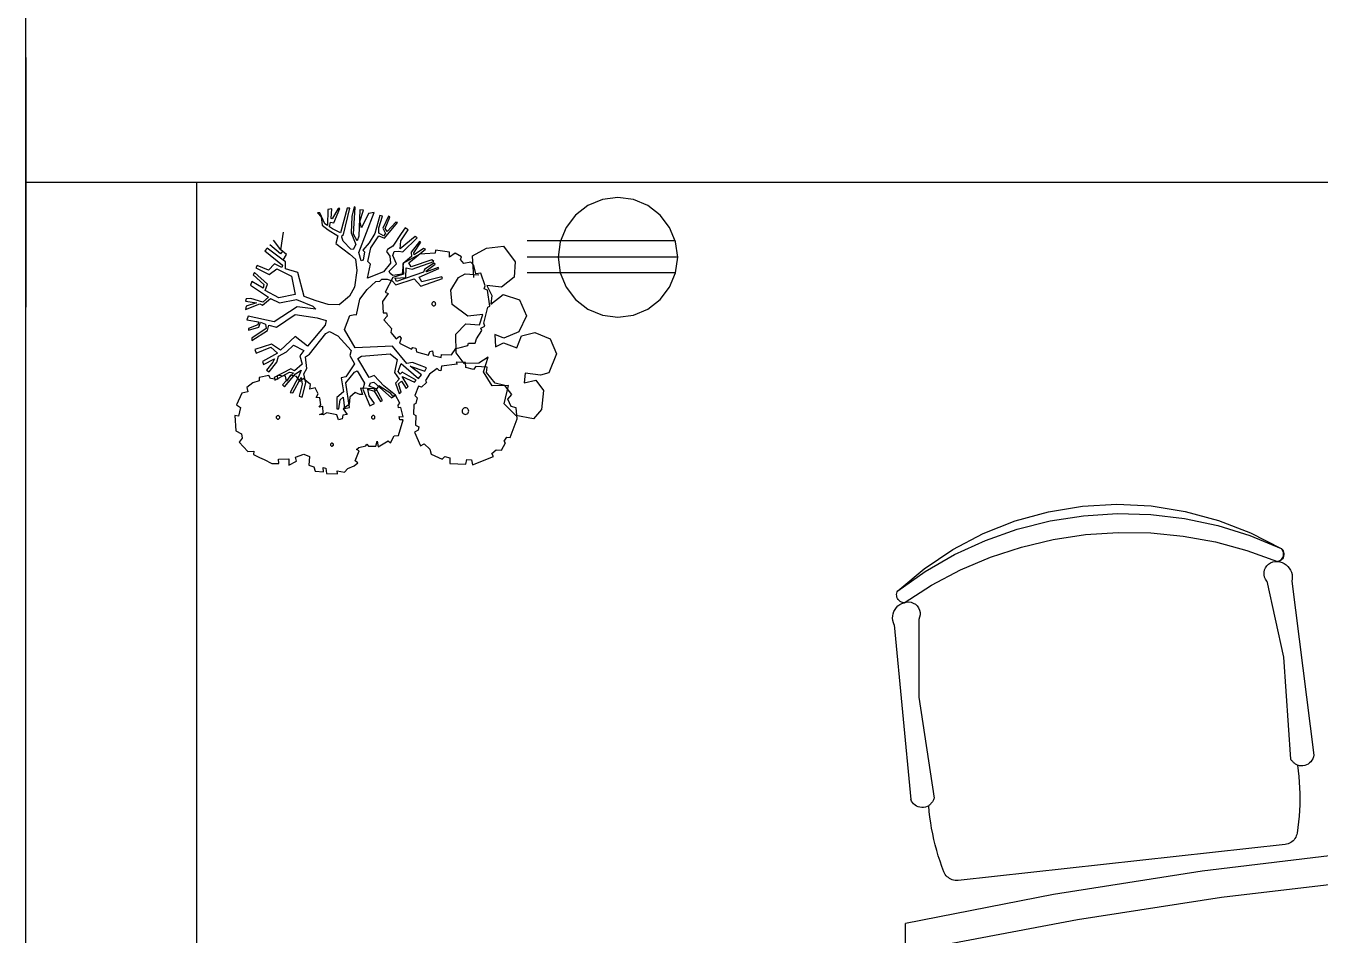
# Model space of a CAD drawing. Header units: centimetres. Extents: x 1966 to 8787, y 7398 to 12383.
# Drawn here: x 7809.5 to 7991.4, y 9424.9 to 9552.7 of the extents above; entities that cross this region are included whole.
import ezdxf

# ---------------------------------------------------------------- set-up
doc = ezdxf.new("R2010")
doc.units = ezdxf.units.CM

# ---------------------------------------------------------------- blocks, each defined once
blk = doc.blocks.new('三連插座')
for p, q in [((-2.17, 16.51), (-4.2, 15.67)), ((0, 16.8), (-2.17, 16.51)), ((2.17, 16.51), (0, 16.8)), ((4.2, 15.67), (2.17, 16.51)), ((-4.2, 15.67), (-5.94, 14.34)), ((5.94, 14.34), (4.2, 15.67)), ((-5.94, 14.34), (-7.27, 12.6)), ((7.27, 12.6), (5.94, 14.34)), ((-7.27, 12.6), (-8.11, 10.57)), ((8.11, 10.57), (7.27, 12.6)), ((8.11, 10.73), (-12.77, 10.73)), ((-8.11, 10.57), (-8.4, 8.4)), ((8.4, 8.4), (8.11, 10.57)), ((8.4, 8.4), (-12.77, 8.4)), ((-8.4, 8.4), (-8.11, 6.23)), ((8.11, 6.23), (8.4, 8.4)), ((8.11, 6.23), (-12.77, 6.24)), ((-8.11, 6.23), (-7.27, 4.2)), ((7.27, 4.2), (8.11, 6.23)), ((-7.27, 4.2), (-5.94, 2.46)), ((5.94, 2.46), (7.27, 4.2)), ((-5.94, 2.46), (-4.2, 1.13)), ((4.2, 1.13), (5.94, 2.46)), ((-4.2, 1.13), (-2.17, 0.29)), ((-2.17, 0.29), (0, 0)), ((0, 0), (2.17, 0.29)), ((2.17, 0.29), (4.2, 1.13))]:
    blk.add_line(p, q)

msp = doc.modelspace()

# ---------------------------------------------------------------- linework, layer by layer
for p, q in [((7809.51, 9530.73), (7809.51, 9657.73)), ((7809.51, 9548.3), (7809.51, 9513.17)), ((7809.51, 9324.73), (7809.51, 9530.73)), ((7833.51, 9530.73), (7809.51, 9530.73)), ((7833.51, 9324.73), (7833.51, 9530.73)), ((8118.96, 9530.73), (7833.51, 9530.73)), ((7851.93, 9526.93), (7851.89, 9524.68)), ((7852.51, 9527.01), (7851.93, 9526.93)), ((7852.4, 9525.67), (7852.51, 9527.01)), ((7853.39, 9527.07), (7852.56, 9525.62)), ((7852.76, 9525.06), (7853.63, 9527.05)), ((7853.63, 9527.05), (7853.39, 9527.07)), ((7854.66, 9527.08), (7853.7, 9523.64)), ((7854.14, 9523.39), (7855.01, 9527.08)), ((7855.01, 9527.08), (7854.66, 9527.08)), ((7855.64, 9527.28), (7855.32, 9525.95)), ((7855.56, 9523.45), (7855.8, 9527.23)), ((7855.8, 9527.23), (7855.64, 9527.28)), ((7856.42, 9526.87), (7856.29, 9523.15)), ((7856.93, 9526.81), (7856.42, 9526.87)), ((7856.44, 9525.25), (7856.93, 9526.81)), ((7850.79, 9526.46), (7850.5, 9526.45)), ((7850.5, 9526.45), (7850.99, 9525.88)), ((7851.51, 9524.9), (7850.79, 9526.46)), ((7850.99, 9525.88), (7851.13, 9524.69)), ((7852.17, 9524.47), (7852.33, 9525.14)), ((7852.33, 9525.14), (7852.76, 9525.06)), ((7852.56, 9525.62), (7852.4, 9525.67)), ((7855.32, 9525.95), (7855.22, 9523.62)), ((7856.29, 9520.88), (7858.43, 9526.47)), ((7856.69, 9524.32), (7856.44, 9525.25)), ((7857.63, 9526.35), (7856.69, 9524.32)), ((7858.43, 9526.47), (7857.63, 9526.35)), ((7859.26, 9526.08), (7858.55, 9523.54)), ((7859.09, 9524.34), (7859.64, 9525.96)), ((7859.64, 9525.96), (7859.26, 9526.08)), ((7860.46, 9525.98), (7859.67, 9524.3)), ((7859.92, 9522.88), (7861.74, 9525.1)), ((7860, 9524.23), (7860.63, 9525.85)), ((7861.47, 9525.15), (7860.29, 9523.81)), ((7860.63, 9525.85), (7860.46, 9525.98)), ((7861.74, 9525.1), (7861.47, 9525.15)), ((7845.31, 9521.26), (7845.71, 9523.71)), ((7851.13, 9524.69), (7851.99, 9524.04)), ((7851.89, 9524.68), (7851.51, 9524.9)), ((7851.99, 9524.04), (7853.34, 9523.21)), ((7852.57, 9524.18), (7852.17, 9524.47)), ((7853.7, 9523.64), (7852.57, 9524.18)), ((7853.34, 9523.21), (7853.04, 9522.12)), ((7853.89, 9523.04), (7853.95, 9523.26)), ((7853.95, 9523.26), (7854.14, 9523.39)), ((7855.22, 9523.62), (7855.88, 9522.01)), ((7856.07, 9522.5), (7855.56, 9523.45)), ((7856.29, 9523.15), (7856.07, 9522.5)), ((7858.55, 9523.54), (7857.75, 9522.25)), ((7858, 9521.53), (7859.09, 9523.2)), ((7859.11, 9523.58), (7859.09, 9524.34)), ((7859.09, 9523.2), (7859.92, 9522.88)), ((7859.78, 9523.19), (7859.11, 9523.58)), ((7859.67, 9524.3), (7860.04, 9523.52)), ((7860.04, 9523.52), (7859.78, 9523.19)), ((7860.29, 9523.81), (7860, 9524.23)), ((7862.25, 9523.56), (7861.09, 9521.75)), ((7864.21, 9523.13), (7862.08, 9521.4)), ((7862.21, 9522.49), (7863.24, 9524.07)), ((7862.81, 9524.34), (7862.25, 9523.56)), ((7863.24, 9524.07), (7862.81, 9524.34)), ((7864.47, 9522.92), (7864.21, 9523.13)), ((7843.39, 9521.48), (7843.1, 9521.11)), ((7845.68, 9519.8), (7843.39, 9521.48)), ((7845.3, 9520.67), (7843.78, 9521.96)), ((7845.31, 9521.26), (7844.3, 9522.61)), ((7853.04, 9522.12), (7855.02, 9520.64)), ((7854.07, 9522.46), (7853.89, 9523.04)), ((7855.18, 9521.36), (7854.07, 9522.46)), ((7855.51, 9521.29), (7855.18, 9521.36)), ((7855.88, 9522.01), (7855.51, 9521.29)), ((7857.75, 9522.25), (7856.86, 9521.21)), ((7857.57, 9519.58), (7858, 9521.53)), ((7860.31, 9521.29), (7860.17, 9520.99)), ((7861.09, 9521.75), (7860.31, 9521.29)), ((7862.08, 9521.4), (7862.21, 9522.49)), ((7862.46, 9520.98), (7864.47, 9522.92)), ((7863.33, 9519.43), (7865.66, 9521.33)), ((7864.83, 9522.41), (7863.64, 9520.93)), ((7864.01, 9520.83), (7864.99, 9522.34)), ((7865.38, 9521.44), (7864.07, 9520.52)), ((7864.99, 9522.34), (7864.83, 9522.41)), ((7865.66, 9521.33), (7865.38, 9521.44)), ((7872.28, 9520.39), (7874.22, 9521.46)), ((7874.22, 9521.46), (7876.64, 9521.77)), ((7876.64, 9521.77), (7878.28, 9519.56)), ((7843.1, 9521.11), (7845.57, 9519.11)), ((7845.57, 9521.04), (7845.3, 9520.67)), ((7845.31, 9521.25), (7845.31, 9521.26)), ((7846.14, 9520.6), (7845.31, 9521.25)), ((7845.68, 9519.8), (7846.14, 9520.6)), ((7846.01, 9519.56), (7845.68, 9519.8)), ((7846.01, 9518.55), (7846.01, 9519.56)), ((7855.02, 9520.64), (7855.82, 9519.94)), ((7855.82, 9519.94), (7855.99, 9518.35)), ((7856.61, 9519.72), (7856.29, 9520.88)), ((7856.92, 9519.8), (7856.61, 9519.72)), ((7856.86, 9521.21), (7857.08, 9520.98)), ((7857.08, 9520.98), (7856.92, 9519.8)), ((7857.92, 9519.24), (7857.57, 9519.58)), ((7860.17, 9520.99), (7860.64, 9520.36)), ((7860.64, 9520.36), (7860.73, 9519.37)), ((7861.09, 9520.46), (7861.26, 9520.99)), ((7861.59, 9519.26), (7861.09, 9520.46)), ((7861.26, 9520.99), (7861.85, 9521.05)), ((7861.85, 9521.05), (7862.46, 9520.98)), ((7864.87, 9520.63), (7862.48, 9519.31)), ((7863.68, 9520.32), (7862.53, 9519.32)), ((7863.64, 9520.93), (7863.68, 9520.32)), ((7866.54, 9519.84), (7863.65, 9518.85)), ((7863.8, 9518.51), (7866.81, 9519.61)), ((7864.07, 9520.52), (7864.01, 9520.83)), ((7865.55, 9520.66), (7864.87, 9520.63)), ((7867, 9520.76), (7865.55, 9520.66)), ((7866.81, 9519.61), (7866.54, 9519.84)), ((7867.05, 9521.19), (7867, 9520.76)), ((7869.02, 9520.92), (7867.05, 9521.19)), ((7869.03, 9520.19), (7869.02, 9520.92)), ((7869.81, 9520.76), (7869.03, 9520.19)), ((7870.73, 9520.26), (7869.81, 9520.76)), ((7870.58, 9519.9), (7870.73, 9520.26)), ((7871.05, 9519.31), (7870.58, 9519.9)), ((7872.05, 9519.49), (7871.05, 9519.31)), ((7872.43, 9519.02), (7872.05, 9519.49)), ((7872.44, 9517.37), (7872.28, 9520.39)), ((7878.28, 9519.56), (7878.11, 9517.38)), ((7841.62, 9518.04), (7841.44, 9517.74)), ((7841.44, 9517.74), (7842.94, 9516.38)), ((7843.47, 9516.4), (7841.62, 9518.04)), ((7842, 9519.05), (7841.8, 9518.72)), ((7841.8, 9518.72), (7843.7, 9517.78)), ((7843.59, 9518.4), (7842, 9519.05)), ((7844.45, 9519.27), (7843.59, 9518.4)), ((7843.7, 9517.78), (7844.78, 9518.58)), ((7845.46, 9518.78), (7844.45, 9519.27)), ((7844.78, 9518.58), (7846.82, 9517.54)), ((7845.57, 9519.11), (7845.46, 9518.78)), ((7847.72, 9518.04), (7846.01, 9518.55)), ((7848.6, 9514.69), (7847.72, 9518.04)), ((7855.99, 9518.35), (7855.69, 9515.99)), ((7857.53, 9517.26), (7857.92, 9519.24)), ((7859.78, 9518.16), (7857.53, 9517.26)), ((7860.73, 9519.37), (7859.78, 9518.16)), ((7860.57, 9518.25), (7861.59, 9519.26)), ((7860.69, 9517.93), (7860.57, 9518.25)), ((7861.09, 9517.65), (7860.69, 9517.93)), ((7862.58, 9517.8), (7861.07, 9517.34)), ((7862.4, 9517.84), (7861.09, 9517.65)), ((7865.37, 9518.09), (7861.59, 9516.78)), ((7862.53, 9519.32), (7862.4, 9517.84)), ((7862.48, 9519.31), (7862.58, 9517.8)), ((7862.91, 9517.35), (7862.95, 9518.71)), ((7862.95, 9518.71), (7863.8, 9518.51)), ((7863.65, 9518.85), (7863.33, 9519.43)), ((7864.77, 9517.38), (7867.54, 9518.6)), ((7865.53, 9518.49), (7865.37, 9518.09)), ((7866.82, 9519.37), (7865.53, 9518.49)), ((7865.69, 9518.23), (7867.03, 9519.24)), ((7865.81, 9518.15), (7865.69, 9518.23)), ((7867.43, 9518.75), (7865.81, 9518.15)), ((7867.03, 9519.24), (7866.82, 9519.37)), ((7867.54, 9518.6), (7867.43, 9518.75)), ((7870.31, 9517.37), (7871.21, 9517.85)), ((7871.21, 9517.85), (7873.16, 9517.73)), ((7872.72, 9517.85), (7872.43, 9519.02)), ((7873.42, 9517.97), (7872.72, 9517.85)), ((7874.04, 9516.17), (7873.42, 9517.97)), ((7841.28, 9516.8), (7841.05, 9516.27)), ((7841.05, 9516.27), (7843.58, 9514.59)), ((7842.86, 9515.84), (7841.28, 9516.8)), ((7842.94, 9516.38), (7842.86, 9515.84)), ((7843.13, 9515.54), (7843.47, 9516.4)), ((7846.82, 9517.54), (7847.33, 9514.96)), ((7855.69, 9515.99), (7854.98, 9514.73)), ((7857.46, 9515.65), (7858.69, 9516.78)), ((7858.69, 9516.78), (7859.22, 9516.85)), ((7859.22, 9516.85), (7859.52, 9517.13)), ((7859.52, 9517.13), (7860.26, 9517.12)), ((7861.07, 9517.34), (7860, 9515.29)), ((7860.26, 9517.12), (7860.97, 9516.88)), ((7860.97, 9516.88), (7861.47, 9516.31)), ((7861.4, 9517.26), (7862.91, 9517.35)), ((7861.59, 9516.78), (7861.4, 9517.26)), ((7861.47, 9516.31), (7864.06, 9517.15)), ((7864.06, 9517.15), (7865.02, 9516.13)), ((7865.14, 9516.73), (7864.77, 9517.38)), ((7865.02, 9516.13), (7868.06, 9517.2)), ((7867.97, 9517.43), (7865.14, 9516.73)), ((7868.06, 9517.2), (7867.97, 9517.43)), ((7869.24, 9515.55), (7870.31, 9517.37)), ((7873.92, 9515.74), (7874.04, 9516.17)), ((7876.32, 9515.99), (7874.29, 9516.21)), ((7874.29, 9516.21), (7875, 9514.81)), ((7878.11, 9517.38), (7876.32, 9515.99)), ((7840.46, 9514.34), (7840.37, 9514.02)), ((7840.37, 9514.02), (7841.04, 9513.92)), ((7841.12, 9514.41), (7840.46, 9514.34)), ((7842.8, 9513.87), (7841.12, 9514.41)), ((7842.76, 9513.48), (7843.86, 9514.4)), ((7843.58, 9514.59), (7842.8, 9513.87)), ((7845.03, 9514.49), (7843.13, 9515.54)), ((7843.86, 9514.4), (7845.13, 9513.79)), ((7847.33, 9514.96), (7845.03, 9514.49)), ((7845.13, 9513.79), (7847.53, 9514.28)), ((7847.53, 9514.28), (7849.82, 9513.31)), ((7850.29, 9514.09), (7848.6, 9514.69)), ((7851.97, 9513.54), (7850.29, 9514.09)), ((7854.98, 9514.73), (7853.52, 9513.52)), ((7855.97, 9512.09), (7856.41, 9514.33)), ((7856.41, 9514.33), (7857.46, 9515.65)), ((7860.4, 9515.11), (7859.61, 9513.97)), ((7860, 9515.29), (7860.4, 9515.11)), ((7869.42, 9513.57), (7869.24, 9515.55)), ((7874.37, 9515.55), (7873.92, 9515.74)), ((7874.71, 9513.31), (7874.37, 9515.55)), ((7874.85, 9513.6), (7876.55, 9514.98)), ((7875, 9514.81), (7874.85, 9513.6)), ((7876.55, 9514.98), (7878.85, 9514.2)), ((7878.85, 9514.2), (7879.83, 9511.96)), ((7840.38, 9512.87), (7842.38, 9513.65)), ((7840.47, 9513.33), (7840.38, 9512.87)), ((7841.93, 9513.8), (7840.47, 9513.33)), ((7841.04, 9513.92), (7841.93, 9513.8)), ((7842.38, 9513.65), (7842.76, 9513.48)), ((7847.61, 9513.21), (7844.4, 9511.14)), ((7850.23, 9512.89), (7847.61, 9513.21)), ((7849.82, 9513.31), (7850.23, 9512.89)), ((7853.52, 9513.52), (7851.97, 9513.54)), ((7859.61, 9513.97), (7859.71, 9512.38)), ((7859.71, 9512.38), (7860.18, 9512.39)), ((7860.18, 9512.39), (7860.26, 9511.91)), ((7866.55, 9513.72), (7866.54, 9513.65)), ((7866.54, 9513.65), (7866.55, 9513.58)), ((7866.58, 9513.79), (7866.55, 9513.72)), ((7866.55, 9513.58), (7866.58, 9513.51)), ((7866.62, 9513.84), (7866.58, 9513.79)), ((7866.58, 9513.51), (7866.62, 9513.45)), ((7866.68, 9513.89), (7866.62, 9513.84)), ((7866.62, 9513.45), (7866.68, 9513.41)), ((7866.74, 9513.92), (7866.68, 9513.89)), ((7866.68, 9513.41), (7866.74, 9513.38)), ((7866.82, 9513.93), (7866.74, 9513.92)), ((7866.74, 9513.38), (7866.82, 9513.37)), ((7866.89, 9513.92), (7866.82, 9513.93)), ((7866.82, 9513.37), (7866.89, 9513.38)), ((7866.95, 9513.89), (7866.89, 9513.92)), ((7866.89, 9513.38), (7866.95, 9513.41)), ((7867.01, 9513.84), (7866.95, 9513.89)), ((7866.95, 9513.41), (7867.01, 9513.45)), ((7867.06, 9513.79), (7867.01, 9513.84)), ((7867.01, 9513.45), (7867.06, 9513.51)), ((7867.08, 9513.72), (7867.06, 9513.79)), ((7867.06, 9513.51), (7867.08, 9513.58)), ((7867.09, 9513.65), (7867.08, 9513.72)), ((7867.08, 9513.58), (7867.09, 9513.65)), ((7871.63, 9511.92), (7869.42, 9513.57)), ((7873.87, 9510.93), (7874.42, 9513.17)), ((7874.42, 9513.17), (7874.71, 9513.31)), ((7840.72, 9511.91), (7840.54, 9511.41)), ((7840.54, 9511.41), (7842.19, 9511.13)), ((7844.4, 9511.14), (7840.72, 9511.91)), ((7842.08, 9510.69), (7840.78, 9510.18)), ((7840.81, 9509.97), (7842.26, 9510.35)), ((7842.19, 9511.13), (7842.08, 9510.69)), ((7842.26, 9510.35), (7842.46, 9511.05)), ((7842.46, 9511.05), (7843.2, 9510.78)), ((7843.2, 9510.78), (7843.26, 9510.19)), ((7843.45, 9509.9), (7843.63, 9510.65)), ((7843.63, 9510.65), (7844.72, 9510.35)), ((7844.72, 9510.35), (7847.34, 9512.16)), ((7847.34, 9512.16), (7850.44, 9511.7)), ((7851.55, 9510.63), (7849.09, 9507.68)), ((7850.44, 9511.7), (7851.68, 9511.32)), ((7851.68, 9511.32), (7851.55, 9510.63)), ((7854.26, 9510.03), (7855.01, 9512.01)), ((7855.01, 9512.01), (7855.75, 9512.15)), ((7855.75, 9512.15), (7855.97, 9512.09)), ((7860.26, 9511.91), (7859.82, 9511.4)), ((7859.82, 9511.4), (7860.89, 9510.17)), ((7869.91, 9509.37), (7871.34, 9510.84)), ((7871.34, 9510.84), (7873.23, 9510.69)), ((7873.73, 9512.17), (7871.63, 9511.92)), ((7873.23, 9510.69), (7873.73, 9512.17)), ((7873.42, 9510.22), (7874.01, 9510.52)), ((7874.01, 9510.52), (7873.87, 9510.93)), ((7879.83, 9511.96), (7878.79, 9509.7)), ((7840.78, 9510.18), (7840.81, 9509.97)), ((7843.26, 9510.19), (7841.27, 9508.81)), ((7841.27, 9508.49), (7843.45, 9509.9)), ((7841.27, 9508.81), (7841.27, 9508.49)), ((7847.36, 9509.05), (7845.27, 9507.12)), ((7849.09, 9507.68), (7847.36, 9509.05)), ((7849.37, 9506.57), (7851.65, 9509.49)), ((7851.65, 9509.49), (7852.16, 9509.76)), ((7852.16, 9509.76), (7853.35, 9509.16)), ((7853.35, 9509.16), (7855.22, 9507.09)), ((7855.8, 9507.48), (7854.26, 9510.03)), ((7860.89, 9510.17), (7860.81, 9509.61)), ((7860.81, 9509.61), (7861.56, 9508.74)), ((7861.56, 9508.74), (7862, 9509.1)), ((7862, 9509.1), (7862.24, 9508.81)), ((7862.24, 9508.81), (7862.02, 9508.11)), ((7869.96, 9506.75), (7869.91, 9509.37)), ((7872.64, 9508.11), (7872.84, 9508.73)), ((7872.84, 9508.73), (7873.57, 9509.88)), ((7873.57, 9509.88), (7873.42, 9510.22)), ((7876.67, 9508.82), (7875.41, 9509.36)), ((7875.41, 9509.36), (7875.5, 9507.6)), ((7878.79, 9509.7), (7876.67, 9508.82)), ((7878.49, 9507.45), (7879.15, 9509.14)), ((7879.15, 9509.14), (7881.02, 9509.61)), ((7881.02, 9509.61), (7883.18, 9508.75)), ((7883.18, 9508.75), (7884.08, 9506.64)), ((7844.02, 9507.97), (7841.67, 9507.22)), ((7841.67, 9507.22), (7841.86, 9506.72)), ((7841.86, 9506.72), (7843.93, 9507.54)), ((7844.85, 9506.73), (7842.74, 9505.55)), ((7843.93, 9507.54), (7844.85, 9506.73)), ((7845.27, 9507.12), (7844.02, 9507.97)), ((7845, 9506.31), (7846.12, 9506.9)), ((7846.12, 9506.9), (7847.12, 9507.84)), ((7847.12, 9507.84), (7848.58, 9507.08)), ((7848.58, 9507.08), (7848, 9506.32)), ((7855.22, 9507.09), (7855.02, 9506.39)), ((7861.01, 9507.72), (7855.8, 9507.48)), ((7863.05, 9505.24), (7861.01, 9507.72)), ((7862.02, 9508.11), (7863.68, 9507.29)), ((7863.68, 9507.29), (7863.87, 9507.52)), ((7863.87, 9507.52), (7864.3, 9507.44)), ((7864.3, 9507.44), (7864.41, 9506.92)), ((7864.41, 9506.92), (7866.07, 9506.42)), ((7866.07, 9506.42), (7866.26, 9506.93)), ((7866.26, 9506.93), (7866.63, 9507.05)), ((7866.63, 9507.05), (7866.74, 9506.38)), ((7869.3, 9506.46), (7869.93, 9507.35)), ((7869.93, 9507.35), (7870.51, 9507.52)), ((7871.08, 9505.25), (7869.96, 9506.75)), ((7870.51, 9507.52), (7871.61, 9507.79)), ((7871.61, 9507.79), (7871.72, 9508.12)), ((7871.72, 9508.12), (7872.64, 9508.11)), ((7875.5, 9507.6), (7876.64, 9508.16)), ((7876.64, 9508.16), (7878.49, 9507.45)), ((7842.74, 9505.55), (7842.92, 9505.12)), ((7842.92, 9505.12), (7844.46, 9505.93)), ((7844.22, 9505.44), (7843.3, 9504.33)), ((7843.68, 9504.07), (7844.79, 9505.43)), ((7844.46, 9505.93), (7844.22, 9505.44)), ((7844.79, 9505.43), (7845, 9506.31)), ((7848.32, 9505.19), (7847.27, 9504.23)), ((7848, 9506.32), (7848.32, 9505.19)), ((7848.78, 9506.18), (7849.37, 9506.57)), ((7849, 9504.58), (7848.78, 9506.18)), ((7855.67, 9505.23), (7854.46, 9503.37)), ((7855.02, 9506.39), (7855.67, 9505.23)), ((7856.15, 9505.98), (7856.65, 9506.27)), ((7857.75, 9503.31), (7856.15, 9505.98)), ((7856.65, 9506.27), (7860.69, 9506.6)), ((7860.69, 9506.6), (7861.67, 9505.81)), ((7861.67, 9505.81), (7861.32, 9504)), ((7861.84, 9504.12), (7862.26, 9505.24)), ((7862.26, 9505.24), (7864.69, 9503.16)), ((7863.84, 9505.39), (7863.05, 9505.24)), ((7865.82, 9504.66), (7863.84, 9505.39)), ((7866.74, 9506.38), (7867.84, 9506.11)), ((7867.84, 9506.11), (7867.93, 9506.54)), ((7870.12, 9505.17), (7867.92, 9504.88)), ((7867.93, 9506.54), (7869.3, 9506.46)), ((7871.3, 9505.38), (7869.98, 9505.46)), ((7869.98, 9505.46), (7870.12, 9505.17)), ((7873.13, 9505.31), (7871.08, 9505.25)), ((7871.33, 9504.72), (7871.3, 9505.38)), ((7874.48, 9506.17), (7873.13, 9505.31)), ((7873.82, 9504.11), (7874.48, 9506.17)), ((7884.08, 9506.64), (7883.01, 9503.96)), ((7843.63, 9503.56), (7842.29, 9503.3)), ((7842.29, 9503.3), (7842.29, 9502.84)), ((7843.3, 9504.33), (7843.68, 9504.07)), ((7843.89, 9503.15), (7843.63, 9503.56)), ((7844.85, 9503.03), (7843.89, 9503.15)), ((7846.76, 9504.49), (7844.41, 9503.31)), ((7844.41, 9503.31), (7844.5, 9502.94)), ((7844.5, 9502.94), (7846.56, 9504.05)), ((7846, 9503.49), (7844.84, 9503.59)), ((7844.84, 9503.59), (7844.85, 9503.03)), ((7847.09, 9503.93), (7845.56, 9502.27)), ((7845.84, 9501.96), (7847.39, 9503.81)), ((7846.13, 9502.79), (7846, 9503.49)), ((7846.68, 9503.6), (7846.13, 9502.79)), ((7846.56, 9504.05), (7847.09, 9503.93)), ((7847.83, 9503.39), (7846.65, 9501.2)), ((7847.55, 9503.43), (7846.68, 9503.6)), ((7847.27, 9504.23), (7846.76, 9504.49)), ((7847.01, 9501.13), (7848.17, 9503.27)), ((7847.39, 9503.81), (7848.18, 9504.33)), ((7848.05, 9502.73), (7847.55, 9503.43)), ((7848.18, 9504.33), (7847.83, 9503.39)), ((7848.49, 9503.14), (7848.05, 9502.73)), ((7848.17, 9503.27), (7848.33, 9502.34)), ((7849.48, 9502.31), (7848.49, 9503.14)), ((7848.56, 9503.8), (7849, 9504.58)), ((7848.85, 9502.53), (7848.56, 9503.8)), ((7854.46, 9503.37), (7853.79, 9503.25)), ((7853.79, 9503.25), (7854.16, 9501.26)), ((7854.45, 9502.53), (7855.7, 9504.02)), ((7855.7, 9504.02), (7856.06, 9504.21)), ((7856.06, 9504.21), (7857.1, 9502.5)), ((7858.44, 9503.59), (7857.75, 9503.31)), ((7859.81, 9502.11), (7858.44, 9503.59)), ((7861.32, 9504), (7861.97, 9503.06)), ((7862.09, 9503.78), (7861.84, 9504.12)), ((7862.4, 9504.05), (7862.09, 9503.78)), ((7863.22, 9502.01), (7862.39, 9503.44)), ((7862.39, 9503.44), (7864.11, 9502.65)), ((7864.34, 9502.94), (7862.4, 9504.05)), ((7865.08, 9503.66), (7863.51, 9504.87)), ((7863.51, 9504.87), (7865.57, 9504.17)), ((7864.69, 9503.16), (7865.08, 9503.66)), ((7865.57, 9504.17), (7865.82, 9504.66)), ((7866.24, 9503.74), (7865.64, 9502.85)), ((7867.32, 9504.58), (7866.24, 9503.74)), ((7867.57, 9504.26), (7867.32, 9504.58)), ((7867.82, 9504.24), (7867.57, 9504.26)), ((7867.92, 9504.88), (7867.82, 9504.24)), ((7872.4, 9504.43), (7871.33, 9504.72)), ((7872.71, 9504.83), (7872.4, 9504.43)), ((7874.34, 9504.75), (7872.71, 9504.83)), ((7875.02, 9502.13), (7873.82, 9504.11)), ((7874.25, 9504.01), (7874.34, 9504.75)), ((7875.46, 9502.49), (7874.25, 9504.01)), ((7879.66, 9503.89), (7879.53, 9502.56)), ((7881.8, 9503.64), (7879.66, 9503.89)), ((7883.01, 9503.96), (7881.8, 9503.64)), ((7840.68, 9501.27), (7839.85, 9501.11)), ((7841.39, 9502.56), (7840.57, 9501.87)), ((7840.57, 9501.87), (7840.68, 9501.27)), ((7842.29, 9502.84), (7841.39, 9502.56)), ((7845.56, 9502.27), (7845.84, 9501.96)), ((7848.33, 9502.34), (7847.93, 9500.67)), ((7848.34, 9500.52), (7848.85, 9502.53)), ((7849.43, 9501.64), (7849.48, 9502.31)), ((7850.17, 9501.84), (7849.43, 9501.64)), ((7850.57, 9500.99), (7850.17, 9501.84)), ((7854.16, 9501.26), (7853.18, 9500.47)), ((7854.98, 9499.06), (7854.45, 9502.53)), ((7858.43, 9501.71), (7856.54, 9501.8)), ((7856.54, 9501.8), (7856.79, 9500.9)), ((7857.1, 9502.5), (7856.84, 9501.64)), ((7856.84, 9501.64), (7857.82, 9499.29)), ((7857.76, 9500.7), (7857.55, 9501.66)), ((7857.55, 9501.66), (7858.46, 9501.39)), ((7857.76, 9502.06), (7857.91, 9502.54)), ((7858.72, 9501.7), (7857.76, 9502.06)), ((7857.91, 9502.54), (7858.41, 9502.64)), ((7858.41, 9502.64), (7860.89, 9500.42)), ((7858.6, 9501.44), (7858.43, 9501.71)), ((7858.46, 9501.39), (7859.32, 9499.91)), ((7859.08, 9502.12), (7858.6, 9501.44)), ((7859.63, 9500.08), (7858.72, 9501.7)), ((7860.77, 9501.03), (7859.08, 9502.12)), ((7861.44, 9500.81), (7859.81, 9502.11)), ((7861.97, 9503.06), (7861.44, 9502.48)), ((7861.44, 9502.48), (7861.96, 9501.04)), ((7861.88, 9502.41), (7862.3, 9502.79)), ((7862.26, 9501.25), (7861.88, 9502.41)), ((7862.3, 9502.79), (7862.96, 9501.74)), ((7862.96, 9501.74), (7863.22, 9502.01)), ((7864.11, 9502.65), (7864.34, 9502.94)), ((7864.68, 9502.07), (7864.18, 9500.76)), ((7865.11, 9501.95), (7864.68, 9502.07)), ((7865.81, 9502.61), (7865.11, 9501.95)), ((7865.64, 9502.85), (7865.81, 9502.61)), ((7877.32, 9502.15), (7875.02, 9502.13)), ((7876.79, 9502.15), (7875.46, 9502.49)), ((7876.72, 9499.59), (7877.32, 9502.15)), ((7877.77, 9500.89), (7876.79, 9502.15)), ((7879.53, 9502.56), (7881.17, 9502.93)), ((7881.17, 9502.93), (7882.24, 9501.47)), ((7882.24, 9501.47), (7881.95, 9498.8)), ((7839.85, 9501.11), (7839.09, 9499.44)), ((7846.65, 9501.2), (7847.01, 9501.13)), ((7847.93, 9500.67), (7848.34, 9500.52)), ((7850.31, 9500.46), (7850.57, 9500.99)), ((7850.79, 9500.42), (7850.31, 9500.46)), ((7850.72, 9499.13), (7850.97, 9499.47)), ((7850.97, 9499.47), (7850.79, 9500.42)), ((7853.18, 9500.47), (7853.19, 9498.87)), ((7853.49, 9498.9), (7853.67, 9500.14)), ((7853.67, 9500.14), (7854.11, 9500.55)), ((7854.94, 9499.49), (7854.09, 9498.9)), ((7854.11, 9500.55), (7854.28, 9498.95)), ((7855.02, 9500.53), (7854.94, 9499.49)), ((7855.79, 9501.2), (7855.02, 9500.53)), ((7856.42, 9500.92), (7855.79, 9501.2)), ((7856.79, 9500.9), (7856.42, 9500.92)), ((7858.48, 9499.65), (7857.76, 9500.7)), ((7857.82, 9499.29), (7858.48, 9499.65)), ((7859.32, 9499.91), (7859.63, 9500.08)), ((7861.07, 9500.66), (7860.77, 9501.03)), ((7860.89, 9500.42), (7861.44, 9500.81)), ((7861.46, 9500.8), (7861.07, 9500.66)), ((7862.04, 9499.68), (7861.46, 9500.8)), ((7861.8, 9499.4), (7862.04, 9499.68)), ((7861.96, 9501.04), (7862.26, 9501.25)), ((7864.01, 9499.51), (7863.97, 9498.12)), ((7864.28, 9499.62), (7864.01, 9499.51)), ((7864.18, 9500.76), (7864.5, 9500.43)), ((7864.5, 9500.43), (7864.28, 9499.62)), ((7878.35, 9497.95), (7876.72, 9499.59)), ((7877.21, 9500.27), (7877.77, 9500.89)), ((7877.69, 9499.21), (7877.21, 9500.27)), ((7839.37, 9497.88), (7838.86, 9497.97)), ((7838.86, 9497.97), (7839.01, 9495.79)), ((7839.09, 9499.44), (7839.67, 9499.06)), ((7839.67, 9499.06), (7839.37, 9497.88)), ((7844.7, 9497.74), (7844.69, 9497.68)), ((7844.69, 9497.68), (7844.7, 9497.62)), ((7844.73, 9497.8), (7844.7, 9497.74)), ((7844.77, 9497.85), (7844.73, 9497.8)), ((7844.82, 9497.89), (7844.77, 9497.85)), ((7844.88, 9497.92), (7844.82, 9497.89)), ((7844.94, 9497.93), (7844.88, 9497.92)), ((7845, 9497.92), (7844.94, 9497.93)), ((7845.06, 9497.89), (7845, 9497.92)), ((7845.11, 9497.85), (7845.06, 9497.89)), ((7845.15, 9497.8), (7845.11, 9497.85)), ((7845.18, 9497.74), (7845.15, 9497.8)), ((7845.19, 9497.68), (7845.18, 9497.74)), ((7845.18, 9497.62), (7845.19, 9497.68)), ((7851.22, 9499.2), (7850.72, 9499.13)), ((7850.78, 9498.07), (7851.28, 9498.27)), ((7851.27, 9498.04), (7850.78, 9498.07)), ((7851.28, 9498.27), (7851.22, 9499.2)), ((7851.8, 9498.31), (7851.27, 9498.04)), ((7853.19, 9498.05), (7851.8, 9498.31)), ((7853.19, 9498.87), (7853.49, 9498.9)), ((7853.43, 9497.33), (7853.19, 9498.05)), ((7854.06, 9497.99), (7853.94, 9497.48)), ((7854.67, 9498.1), (7854.06, 9497.99)), ((7854.09, 9498.9), (7854.67, 9498.1)), ((7854.28, 9498.95), (7854.98, 9499.06)), ((7858.09, 9497.76), (7858.08, 9497.7)), ((7858.08, 9497.7), (7858.09, 9497.64)), ((7858.11, 9497.82), (7858.09, 9497.76)), ((7858.09, 9497.64), (7858.11, 9497.58)), ((7858.15, 9497.87), (7858.11, 9497.82)), ((7858.2, 9497.9), (7858.15, 9497.87)), ((7858.25, 9497.93), (7858.2, 9497.9)), ((7858.32, 9497.93), (7858.25, 9497.93)), ((7858.38, 9497.93), (7858.32, 9497.93)), ((7858.43, 9497.9), (7858.38, 9497.93)), ((7858.48, 9497.87), (7858.43, 9497.9)), ((7858.52, 9497.82), (7858.48, 9497.87)), ((7858.54, 9497.76), (7858.52, 9497.82)), ((7858.52, 9497.58), (7858.54, 9497.64)), ((7858.55, 9497.7), (7858.54, 9497.76)), ((7858.54, 9497.64), (7858.55, 9497.7)), ((7861.86, 9499.05), (7861.8, 9499.4)), ((7862.19, 9499.09), (7861.86, 9499.05)), ((7862.04, 9497.33), (7861.95, 9497.79)), ((7861.95, 9497.79), (7862.51, 9497.77)), ((7862.51, 9497.77), (7862.19, 9499.09)), ((7863.97, 9498.12), (7864.29, 9497.94)), ((7864.29, 9497.94), (7864.24, 9496.58)), ((7870.81, 9498.69), (7870.8, 9498.57)), ((7870.8, 9498.57), (7870.81, 9498.45)), ((7870.86, 9498.81), (7870.81, 9498.69)), ((7870.81, 9498.45), (7870.86, 9498.34)), ((7870.94, 9498.9), (7870.86, 9498.81)), ((7870.86, 9498.34), (7870.94, 9498.24)), ((7871.03, 9498.98), (7870.94, 9498.9)), ((7870.94, 9498.24), (7871.03, 9498.17)), ((7871.15, 9499.02), (7871.03, 9498.98)), ((7871.03, 9498.17), (7871.15, 9498.12)), ((7871.27, 9499.04), (7871.15, 9499.02)), ((7871.15, 9498.12), (7871.27, 9498.11)), ((7871.39, 9499.02), (7871.27, 9499.04)), ((7871.27, 9498.11), (7871.39, 9498.12)), ((7871.5, 9498.98), (7871.39, 9499.02)), ((7871.39, 9498.12), (7871.5, 9498.17)), ((7871.6, 9498.9), (7871.5, 9498.98)), ((7871.5, 9498.17), (7871.6, 9498.24)), ((7871.67, 9498.81), (7871.6, 9498.9)), ((7871.6, 9498.24), (7871.67, 9498.34)), ((7871.72, 9498.69), (7871.67, 9498.81)), ((7871.67, 9498.34), (7871.72, 9498.45)), ((7871.73, 9498.57), (7871.72, 9498.69)), ((7871.72, 9498.45), (7871.73, 9498.57)), ((7878.38, 9499.04), (7877.69, 9499.21)), ((7880.84, 9497.46), (7878.35, 9497.95)), ((7878.52, 9497.5), (7878.38, 9499.04)), ((7881.95, 9498.8), (7880.84, 9497.46)), ((7844.7, 9497.62), (7844.73, 9497.56)), ((7844.73, 9497.56), (7844.77, 9497.51)), ((7844.77, 9497.51), (7844.82, 9497.47)), ((7844.82, 9497.47), (7844.88, 9497.44)), ((7844.88, 9497.44), (7844.94, 9497.43)), ((7844.94, 9497.43), (7845, 9497.44)), ((7845, 9497.44), (7845.06, 9497.47)), ((7845.06, 9497.47), (7845.11, 9497.51)), ((7845.11, 9497.51), (7845.15, 9497.56)), ((7845.15, 9497.56), (7845.18, 9497.62)), ((7853.94, 9497.48), (7853.43, 9497.33)), ((7858.11, 9497.58), (7858.15, 9497.53)), ((7858.15, 9497.53), (7858.2, 9497.5)), ((7858.2, 9497.5), (7858.25, 9497.47)), ((7858.25, 9497.47), (7858.32, 9497.46)), ((7858.32, 9497.46), (7858.38, 9497.47)), ((7858.38, 9497.47), (7858.43, 9497.5)), ((7858.43, 9497.5), (7858.48, 9497.53)), ((7858.48, 9497.53), (7858.52, 9497.58)), ((7861.87, 9495.15), (7862.5, 9497.34)), ((7862.5, 9497.34), (7862.04, 9497.33)), ((7864.63, 9495.89), (7864.12, 9495.62)), ((7864.24, 9496.58), (7864.7, 9496.35)), ((7864.7, 9496.35), (7864.63, 9495.89)), ((7877.54, 9494.84), (7878.52, 9497.5)), ((7839.01, 9495.79), (7839.81, 9495.36)), ((7839.89, 9494.75), (7839.49, 9494.19)), ((7839.49, 9494.19), (7840.7, 9492.91)), ((7839.81, 9495.36), (7839.89, 9494.75)), ((7852.37, 9493.99), (7852.34, 9493.95)), ((7852.41, 9494.02), (7852.37, 9493.99)), ((7852.46, 9494.04), (7852.41, 9494.02)), ((7852.51, 9494.05), (7852.46, 9494.04)), ((7852.57, 9494.04), (7852.51, 9494.05)), ((7852.61, 9494.02), (7852.57, 9494.04)), ((7852.66, 9493.99), (7852.61, 9494.02)), ((7852.69, 9493.95), (7852.66, 9493.99)), ((7858.69, 9493.63), (7858.86, 9494.33)), ((7858.86, 9494.33), (7859, 9493.56)), ((7859, 9493.56), (7860.4, 9494.39)), ((7860.4, 9494.39), (7860.73, 9494.1)), ((7860.73, 9494.1), (7861.27, 9495.1)), ((7861.27, 9495.1), (7861.87, 9495.15)), ((7864.12, 9495.62), (7864.95, 9493.69)), ((7876.33, 9493.06), (7876.91, 9494.13)), ((7876.72, 9494.36), (7877.09, 9494.9)), ((7876.91, 9494.13), (7876.72, 9494.36)), ((7877.09, 9494.9), (7877.54, 9494.84)), ((7840.7, 9492.91), (7841.53, 9492.95)), ((7841.53, 9492.95), (7841.51, 9492.47)), ((7841.51, 9492.47), (7842.32, 9492.06)), ((7847.4, 9492.07), (7848.56, 9492.52)), ((7848.56, 9492.52), (7849.34, 9492.18)), ((7849.34, 9492.18), (7849.26, 9490.98)), ((7852.32, 9493.9), (7852.31, 9493.85)), ((7852.31, 9493.85), (7852.32, 9493.8)), ((7852.34, 9493.95), (7852.32, 9493.9)), ((7852.32, 9493.8), (7852.34, 9493.75)), ((7852.34, 9493.75), (7852.37, 9493.71)), ((7852.37, 9493.71), (7852.41, 9493.67)), ((7852.41, 9493.67), (7852.46, 9493.65)), ((7852.46, 9493.65), (7852.51, 9493.65)), ((7852.51, 9493.65), (7852.57, 9493.65)), ((7852.57, 9493.65), (7852.61, 9493.67)), ((7852.61, 9493.67), (7852.66, 9493.71)), ((7852.66, 9493.71), (7852.69, 9493.75)), ((7852.71, 9493.9), (7852.69, 9493.95)), ((7852.69, 9493.75), (7852.71, 9493.8)), ((7852.72, 9493.85), (7852.71, 9493.9)), ((7852.71, 9493.8), (7852.72, 9493.85)), ((7855.78, 9491.58), (7856.32, 9492.97)), ((7855.95, 9493.17), (7856.3, 9493.43)), ((7856.32, 9492.97), (7855.95, 9493.17)), ((7856.3, 9493.43), (7857.27, 9493.69)), ((7857.27, 9493.69), (7857.43, 9493.92)), ((7857.43, 9493.92), (7857.67, 9493.62)), ((7857.67, 9493.62), (7858.69, 9493.63)), ((7864.95, 9493.69), (7865.45, 9493.95)), ((7865.45, 9493.95), (7866.28, 9493.24)), ((7866.28, 9493.24), (7866.44, 9492.53)), ((7866.44, 9492.53), (7868.01, 9491.81)), ((7868.01, 9491.81), (7868.36, 9492.17)), ((7868.36, 9492.17), (7869.08, 9491.99)), ((7872.26, 9491.02), (7875.19, 9492.19)), ((7875, 9492.63), (7875.6, 9493.1)), ((7875.19, 9492.19), (7875, 9492.63)), ((7875.6, 9493.1), (7876.33, 9493.06)), ((7842.32, 9492.06), (7842.99, 9491.75)), ((7842.99, 9491.75), (7844.09, 9491.19)), ((7844.09, 9491.19), (7845.03, 9491.22)), ((7845.01, 9491.79), (7846.48, 9491.85)), ((7845.03, 9491.22), (7845.01, 9491.79)), ((7846.48, 9491.85), (7846.44, 9490.98)), ((7846.44, 9490.98), (7847.54, 9491.51)), ((7847.54, 9491.51), (7847.4, 9492.07)), ((7849.26, 9490.98), (7849.99, 9490.74)), ((7849.99, 9490.74), (7850.16, 9490.13)), ((7851.31, 9490.05), (7851.29, 9490.65)), ((7851.29, 9490.65), (7851.65, 9490.56)), ((7851.65, 9490.56), (7851.76, 9489.81)), ((7854.27, 9489.98), (7854.75, 9490.49)), ((7854.75, 9490.49), (7855.63, 9490.89)), ((7855.63, 9490.89), (7856.13, 9491.29)), ((7856.13, 9491.29), (7855.78, 9491.58)), ((7869.08, 9491.99), (7869.09, 9491.22)), ((7869.09, 9491.22), (7871.33, 9491.11)), ((7871.33, 9491.11), (7871.46, 9491.75)), ((7871.46, 9491.75), (7872.11, 9491.71)), ((7872.11, 9491.71), (7872.26, 9491.02)), ((7850.16, 9490.13), (7851.31, 9490.05)), ((7851.76, 9489.81), (7853.3, 9489.74)), ((7853.3, 9489.74), (7853.25, 9490.16)), ((7853.25, 9490.16), (7854.27, 9489.98)), ((7953.18, 9484.41), (7957.96, 9485.2)), ((7957.96, 9485.2), (7962.79, 9485.47)), ((7962.79, 9485.47), (7967.62, 9485.23)), ((7967.62, 9485.23), (7972.4, 9484.47)), ((7944.02, 9481.35), (7948.52, 9483.13)), ((7948.52, 9483.13), (7953.18, 9484.41)), ((7948.8, 9481.96), (7953.41, 9483.12)), ((7953.41, 9483.12), (7958.1, 9483.86)), ((7958.1, 9483.86), (7962.85, 9484.16)), ((7962.85, 9484.16), (7967.59, 9484.03)), ((7967.59, 9484.03), (7972.31, 9483.46)), ((7972.31, 9483.46), (7976.96, 9482.47)), ((7972.4, 9484.47), (7977.07, 9483.21)), ((7977.07, 9483.21), (7981.58, 9481.45)), ((7939.73, 9479.1), (7944.02, 9481.35)), ((7944.32, 9480.39), (7948.8, 9481.96)), ((7958.4, 9481.21), (7962.97, 9481.52)), ((7962.97, 9481.52), (7967.56, 9481.45)), ((7967.56, 9481.45), (7972.13, 9481)), ((7976.96, 9482.47), (7981.49, 9481.06)), ((7981.58, 9481.45), (7985.88, 9479.23)), ((7940, 9478.41), (7944.32, 9480.39)), ((7945.04, 9478.02), (7949.4, 9479.46)), ((7949.4, 9479.46), (7953.86, 9480.52)), ((7953.86, 9480.52), (7958.4, 9481.21)), ((7972.13, 9481), (7976.64, 9480.17)), ((7976.64, 9480.17), (7981.07, 9478.97)), ((7981.49, 9481.06), (7985.88, 9479.23)), ((7935.71, 9476.41), (7939.73, 9479.1)), ((7935.88, 9476.04), (7940, 9478.41)), ((7940.81, 9476.23), (7945.04, 9478.02)), ((7981.07, 9478.97), (7985.38, 9477.4)), ((7985.86, 9477.69), (7985.72, 9477.57)), ((7985.92, 9477.65), (7985.75, 9477.53)), ((7985.98, 9477.83), (7985.86, 9477.69)), ((7985.88, 9479.23), (7986, 9479.08)), ((7985.88, 9479.23), (7986.02, 9479.09)), ((7986.05, 9477.79), (7985.92, 9477.65)), ((7986.07, 9478), (7985.98, 9477.83)), ((7986, 9479.08), (7986.09, 9478.92)), ((7986.02, 9479.09), (7986.14, 9478.93)), ((7986.16, 9477.96), (7986.05, 9477.79)), ((7986.14, 9478.18), (7986.07, 9478)), ((7986.09, 9478.92), (7986.15, 9478.74)), ((7986.14, 9478.93), (7986.22, 9478.74)), ((7986.17, 9478.36), (7986.14, 9478.18)), ((7986.15, 9478.74), (7986.18, 9478.55)), ((7986.23, 9478.15), (7986.16, 9477.96)), ((7986.18, 9478.55), (7986.17, 9478.36)), ((7986.22, 9478.74), (7986.26, 9478.55)), ((7986.27, 9478.35), (7986.23, 9478.15)), ((7986.26, 9478.55), (7986.27, 9478.35)), ((7932, 9473.31), (7935.71, 9476.41)), ((7932, 9473.31), (7935.88, 9476.04)), ((7936.75, 9474.1), (7940.81, 9476.23)), ((7983.47, 9475.91), (7983.53, 9476.24)), ((7983.47, 9475.57), (7983.47, 9475.91)), ((7983.53, 9476.24), (7983.66, 9476.55)), ((7983.66, 9476.55), (7983.86, 9476.83)), ((7983.86, 9476.83), (7984.1, 9477.07)), ((7984.1, 9477.07), (7984.39, 9477.25)), ((7984.39, 9477.25), (7984.7, 9477.36)), ((7984.7, 9477.36), (7985.04, 9477.42)), ((7985.04, 9477.42), (7985.38, 9477.4)), ((7985.55, 9477.47), (7985.38, 9477.4)), ((7985.57, 9477.45), (7985.38, 9477.4)), ((7985.38, 9477.4), (7985.7, 9477.36)), ((7985.72, 9477.57), (7985.55, 9477.47)), ((7985.75, 9477.53), (7985.57, 9477.45)), ((7985.7, 9477.36), (7986.01, 9477.26)), ((7986.01, 9477.26), (7986.3, 9477.13)), ((7986.3, 9477.13), (7986.57, 9476.95)), ((7986.57, 9476.95), (7986.82, 9476.74)), ((7986.82, 9476.74), (7987.02, 9476.49)), ((7987.02, 9476.49), (7987.19, 9476.22)), ((7987.19, 9476.22), (7987.32, 9475.92)), ((7987.32, 9475.92), (7987.41, 9475.61)), ((7932.89, 9471.63), (7936.75, 9474.1)), ((7983.54, 9475.24), (7983.47, 9475.57)), ((7983.67, 9474.93), (7983.54, 9475.24)), ((7983.87, 9474.65), (7983.67, 9474.93)), ((7983.87, 9474.65), (7986.21, 9463.98)), ((7987.44, 9474.97), (7987.38, 9474.65)), ((7987.38, 9474.65), (7990.46, 9450.19)), ((7987.41, 9475.61), (7987.45, 9475.29)), ((7987.45, 9475.29), (7987.44, 9474.97)), ((7931.84, 9472.77), (7931.86, 9472.96)), ((7931.86, 9472.58), (7931.84, 9472.77)), ((7931.86, 9472.96), (7931.92, 9473.14)), ((7931.9, 9472.4), (7931.86, 9472.58)), ((7931.97, 9472.22), (7931.9, 9472.4)), ((7931.92, 9473.14), (7932, 9473.31)), ((7932.08, 9472.06), (7931.97, 9472.22)), ((7931.37, 9470.08), (7931.47, 9470.39)), ((7931.47, 9470.39), (7931.63, 9470.68)), ((7931.63, 9470.68), (7931.82, 9470.94)), ((7931.82, 9470.94), (7932.04, 9471.17)), ((7932.04, 9471.17), (7932.3, 9471.36)), ((7932.2, 9471.92), (7932.08, 9472.06)), ((7932.35, 9471.81), (7932.2, 9471.92)), ((7932.3, 9471.36), (7932.58, 9471.52)), ((7932.52, 9471.72), (7932.35, 9471.81)), ((7932.7, 9471.66), (7932.52, 9471.72)), ((7932.58, 9471.52), (7932.89, 9471.63)), ((7932.89, 9471.63), (7932.7, 9471.66)), ((7932.89, 9471.63), (7933.21, 9471.72)), ((7933.21, 9471.72), (7933.55, 9471.74)), ((7933.55, 9471.74), (7933.89, 9471.7)), ((7933.89, 9471.7), (7934.2, 9471.58)), ((7934.2, 9471.58), (7934.49, 9471.41)), ((7934.49, 9471.41), (7934.74, 9471.18)), ((7934.74, 9471.18), (7934.94, 9470.9)), ((7934.94, 9470.9), (7935.08, 9470.59)), ((7935.08, 9470.59), (7935.15, 9470.26)), ((7931.29, 9469.44), (7931.31, 9469.77)), ((7931.32, 9469.12), (7931.29, 9469.44)), ((7931.31, 9469.77), (7931.37, 9470.08)), ((7931.4, 9468.81), (7931.32, 9469.12)), ((7931.53, 9468.51), (7931.4, 9468.81)), ((7935.09, 9469.59), (7934.96, 9469.28)), ((7934.96, 9469.28), (7934.99, 9458.35)), ((7935.15, 9469.92), (7935.09, 9469.59)), ((7935.15, 9470.26), (7935.15, 9469.92)), ((7931.53, 9468.51), (7933.83, 9443.96)), ((7986.21, 9463.98), (7987.2, 9449.63)), ((7934.99, 9458.35), (7937.13, 9444.13)), ((7987.27, 9449.55), (7987.2, 9449.63)), ((7987.34, 9449.46), (7987.27, 9449.55)), ((7987.41, 9449.38), (7987.34, 9449.46)), ((7987.49, 9449.3), (7987.41, 9449.38)), ((7987.57, 9449.22), (7987.49, 9449.3)), ((7987.65, 9449.15), (7987.57, 9449.22)), ((7987.73, 9449.08), (7987.65, 9449.15)), ((7987.82, 9449.01), (7987.73, 9449.08)), ((7987.91, 9448.95), (7987.82, 9449.01)), ((7988, 9448.89), (7987.91, 9448.95)), ((7988.09, 9448.83), (7988, 9448.89)), ((7988.19, 9448.78), (7988.09, 9448.83)), ((7988.19, 9448.78), (7988.29, 9447.98)), ((7988.44, 9448.71), (7988.19, 9448.78)), ((7988.69, 9448.69), (7988.44, 9448.71)), ((7988.94, 9448.7), (7988.69, 9448.69)), ((7989.19, 9448.74), (7988.94, 9448.7)), ((7989.43, 9448.83), (7989.19, 9448.74)), ((7989.66, 9448.95), (7989.43, 9448.83)), ((7989.86, 9449.1), (7989.66, 9448.95)), ((7990.05, 9449.27), (7989.86, 9449.1)), ((7990.2, 9449.48), (7990.05, 9449.27)), ((7990.32, 9449.7), (7990.2, 9449.48)), ((7990.41, 9449.94), (7990.32, 9449.7)), ((7990.46, 9450.19), (7990.41, 9449.94)), ((7988.29, 9447.98), (7988.37, 9447.19)), ((7988.37, 9447.19), (7988.43, 9446.4)), ((7988.43, 9446.4), (7988.48, 9445.6)), ((7988.48, 9445.6), (7988.5, 9444.8)), ((7933.94, 9443.73), (7933.83, 9443.96)), ((7934.08, 9443.52), (7933.94, 9443.73)), ((7934.24, 9443.33), (7934.08, 9443.52)), ((7934.44, 9443.16), (7934.24, 9443.33)), ((7934.65, 9443.03), (7934.44, 9443.16)), ((7936.36, 9443.08), (7936.13, 9442.96)), ((7936.44, 9443.15), (7936.36, 9443.08)), ((7936.43, 9442.29), (7936.36, 9443.08)), ((7936.52, 9443.23), (7936.44, 9443.15)), ((7936.59, 9443.31), (7936.52, 9443.23)), ((7936.67, 9443.39), (7936.59, 9443.31)), ((7936.74, 9443.47), (7936.67, 9443.39)), ((7936.81, 9443.56), (7936.74, 9443.47)), ((7936.87, 9443.65), (7936.81, 9443.56)), ((7936.93, 9443.74), (7936.87, 9443.65)), ((7936.99, 9443.84), (7936.93, 9443.74)), ((7937.04, 9443.93), (7936.99, 9443.84)), ((7937.09, 9444.03), (7937.04, 9443.93)), ((7937.13, 9444.13), (7937.09, 9444.03)), ((7988.49, 9443.21), (7988.45, 9442.41)), ((7988.5, 9444), (7988.49, 9443.21)), ((7988.5, 9444.8), (7988.5, 9444)), ((7934.89, 9442.93), (7934.65, 9443.03)), ((7935.13, 9442.86), (7934.89, 9442.93)), ((7935.38, 9442.83), (7935.13, 9442.86)), ((7935.64, 9442.84), (7935.38, 9442.83)), ((7935.89, 9442.88), (7935.64, 9442.84)), ((7936.13, 9442.96), (7935.89, 9442.88)), ((7936.52, 9441.49), (7936.43, 9442.29)), ((7936.64, 9440.7), (7936.52, 9441.49)), ((7988.4, 9441.61), (7988.32, 9440.82)), ((7988.45, 9442.41), (7988.4, 9441.61)), ((7936.77, 9439.92), (7936.64, 9440.7)), ((7936.92, 9439.13), (7936.77, 9439.92)), ((7988.23, 9440.03), (7988.11, 9439.24)), ((7988.32, 9440.82), (7988.23, 9440.03)), ((7937.09, 9438.35), (7936.92, 9439.13)), ((7937.28, 9437.58), (7937.09, 9438.35)), ((7986.44, 9437.64), (7940.48, 9432.59)), ((7986.65, 9437.67), (7986.44, 9437.64)), ((7986.85, 9437.73), (7986.65, 9437.67)), ((7987.04, 9437.81), (7986.85, 9437.73)), ((7987.22, 9437.9), (7987.04, 9437.81)), ((7987.39, 9438.02), (7987.22, 9437.9)), ((7987.55, 9438.15), (7987.39, 9438.02)), ((7987.69, 9438.31), (7987.55, 9438.15)), ((7987.82, 9438.47), (7987.69, 9438.31)), ((7987.92, 9438.65), (7987.82, 9438.47)), ((7988.01, 9438.84), (7987.92, 9438.65)), ((7988.07, 9439.03), (7988.01, 9438.84)), ((7988.11, 9439.24), (7988.07, 9439.03)), ((7937.48, 9436.81), (7937.28, 9437.58)), ((7937.71, 9436.04), (7937.48, 9436.81)), ((7937.96, 9435.28), (7937.71, 9436.04)), ((7995.79, 9436.44), (7974.79, 9433.88)), ((7938.22, 9434.53), (7937.96, 9435.28)), ((7938.5, 9433.78), (7938.22, 9434.53)), ((7938.59, 9433.6), (7938.5, 9433.78)), ((7938.69, 9433.42), (7938.59, 9433.6)), ((7938.82, 9433.25), (7938.69, 9433.42)), ((7938.96, 9433.1), (7938.82, 9433.25)), ((7939.12, 9432.97), (7938.96, 9433.1)), ((7939.29, 9432.85), (7939.12, 9432.97)), ((7939.47, 9432.75), (7939.29, 9432.85)), ((7939.66, 9432.68), (7939.47, 9432.75)), ((7939.86, 9432.62), (7939.66, 9432.68)), ((7940.07, 9432.59), (7939.86, 9432.62)), ((7940.27, 9432.58), (7940.07, 9432.59)), ((7940.48, 9432.59), (7940.27, 9432.58)), ((7974.79, 9433.88), (7953.89, 9430.58)), ((7997.85, 9432.58), (7977.52, 9430.17)), ((7953.89, 9430.58), (7933.12, 9426.53)), ((7977.52, 9430.17), (7957.28, 9427.06)), ((7957.28, 9427.06), (7937.17, 9423.25)), ((7933.12, 9327.33), (7933.12, 9426.53))]:
    msp.add_line(p, q)

# ---------------------------------------------------------------- block references
msp.add_blockref('三連插座', (7892.69, 9511.79))

doc.saveas('drawing.dxf')
